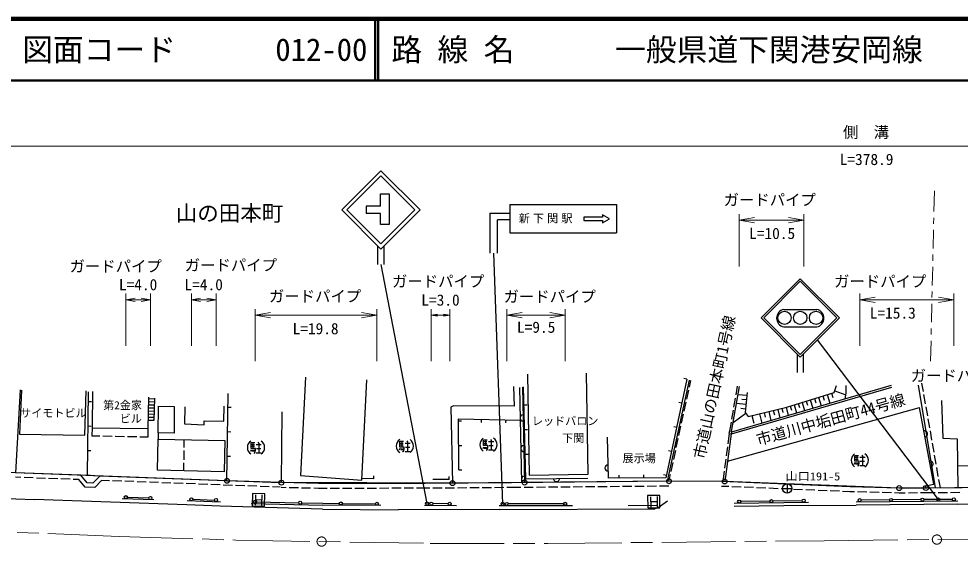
# Model space of a CAD drawing. Units: millimetres at full size, sheet at 1:1000; details may follow other scales. Extents: x 40000 to 680000, y 20000 to 380000.
# Drawn here: x 119839 to 272816, y 294297 to 380000 of the extents above; entities that cross this region are included whole.
import ezdxf
from ezdxf.enums import TextEntityAlignment as Align

# ---------------------------------------------------------------- set-up
doc = ezdxf.new("R2010")
doc.units = ezdxf.units.MM
doc.header["$LTSCALE"] = 1000
doc.linetypes.add('CHAIN', pattern=[18.5, 12, -1.5, 3.5, -1.5])
for name, color, linetype, lineweight in [('M-BGD', 7, 'Continuous', 25), ('M-BMK', 2, 'CHAIN', 13), ('M-BMK-HTXT', 7, 'Continuous', 13), ('M-BMK-ROW', 30, 'Continuous', 25), ('M-BMK-SRVR', 3, 'Continuous', 25), ('M-STR-HTXT', 7, 'Continuous', 13), ('M-STR-STRC', 7, 'Continuous', 25), ('M-TTL', 2, 'Continuous', 140), ('M-TTL-BAND', 7, 'Continuous', 25), ('M-TTL-LINE', 7, 'Continuous', 50)]:
    doc.layers.add(name, color=color, linetype=linetype, lineweight=lineweight)
doc.layers.add('M-TTL-TXT', color=7, linetype='Continuous')
doc.styles.add('ＭＳ ゴシック', font='')
doc.styles.get('ＭＳ ゴシック').set_extended_font_data('MS Gothic')

# ---------------------------------------------------------------- blocks, each defined once
blk = doc.blocks.new('open_arrow')
at = {"color": 0, "linetype": 'Continuous', "lineweight": -2}
blk.add_lwpolyline([(7.5, 1.25), (0, 0), (7.5, -1.25)], dxfattribs=at)

msp = doc.modelspace()

# ---------------------------------------------------------------- linework, layer by layer
at = {"layer": 'M-BGD'}
for p, q in [((166401, 321757), (165632, 305778)), ((175603, 305032), (176386, 321344)), ((202493, 322274), (202760, 305844)), ((212376, 306001), (212109, 322431)), ((225235, 304848), (228810, 321289)), ((228404, 321431), (227915, 321534)), ((200246, 320224), (200339, 317030)), ((201574, 304633), (201274, 320103)), ((201675, 320152), (202034, 304638)), ((202211, 305264), (201860, 320211)), ((228813, 320126), (229054, 321236)), ((235656, 312561), (261728, 320165)), ((235678, 312938), (236942, 320263)), ((235708, 312889), (261644, 320453)), ((236397, 318867), (236646, 320314)), ((252335, 319297), (252724, 320384)), ((254274, 319159), (254281, 320396)), ((268799, 303756), (266030, 320487)), ((266844, 319419), (266603, 320792)), ((120036, 319700), (119319, 306194)), ((120297, 319667), (119959, 312479)), ((130572, 312316), (130798, 319548)), ((131000, 305829), (131138, 319397)), ((131800, 319435), (131736, 313519)), ((140846, 313425), (140948, 318487)), ((141889, 318204), (140973, 318230)), ((141894, 318358), (141789, 314706)), ((153665, 304912), (153882, 319094)), ((228388, 318172), (228707, 319637)), ((236057, 316896), (236312, 318374)), ((238141, 318770), (236716, 318910)), ((238190, 319268), (237869, 315999)), ((244642, 316891), (252335, 319297)), ((249132, 318295), (249344, 317618)), ((249809, 318507), (250241, 317127)), ((250499, 318723), (250715, 318033)), ((251189, 318939), (251629, 317532)), ((251893, 319158), (252112, 318455)), ((252427, 319554), (254234, 318908)), ((254130, 318261), (254274, 319159)), ((267190, 317449), (266930, 318926)), ((131122, 317829), (131622, 317824)), ((141846, 316705), (140930, 316731)), ((141861, 317204), (140945, 317231)), ((141875, 317704), (140959, 317731)), ((142488, 312705), (142520, 317040)), ((142520, 317040), (145107, 317021)), ((145107, 317021), (145075, 312686)), ((146806, 316924), (146754, 314161)), ((153162, 314592), (153184, 317071)), ((153849, 316911), (154349, 316903)), ((190455, 317127), (190062, 316911)), ((190062, 316911), (190310, 304539)), ((200339, 317030), (190455, 317127)), ((201929, 317261), (202429, 317272)), ((227576, 317518), (227086, 317621)), ((227963, 316217), (228282, 317683)), ((234997, 308138), (266222, 316807)), ((238001, 317344), (236479, 317494)), ((238071, 318057), (237358, 318127)), ((238343, 315367), (244642, 316891)), ((243849, 316699), (244015, 316013)), ((244536, 316866), (244853, 315556)), ((245181, 317060), (245382, 316417)), ((245824, 317261), (246231, 315958)), ((246475, 317465), (246679, 316813)), ((247127, 317668), (247542, 316340)), ((247791, 317876), (247999, 317212)), ((248455, 318084), (248879, 316730)), ((267536, 315479), (267276, 316956)), ((269806, 317993), (270013, 311823)), ((141803, 315205), (140887, 315232)), ((141817, 315705), (140901, 315732)), ((141832, 316205), (140916, 316231)), ((162509, 304619), (162608, 316147)), ((227538, 314263), (227857, 315729)), ((235717, 314925), (235972, 316403)), ((237976, 315856), (235950, 314337)), ((237927, 316583), (237165, 316657)), ((237869, 315999), (238343, 315367)), ((238980, 315521), (239278, 314291)), ((240210, 315819), (240576, 314308)), ((240966, 316002), (241149, 315247)), ((241721, 316185), (242070, 314744)), ((242441, 316359), (242616, 315639)), ((243162, 316533), (243494, 315160)), ((131081, 313829), (131581, 313824)), ((141789, 314706), (140872, 314732)), ((146754, 314161), (149942, 314021)), ((149942, 314021), (149972, 314645)), ((149972, 314645), (153162, 314592)), ((191275, 314677), (191775, 314683)), ((194958, 314919), (194948, 314419)), ((198957, 314840), (198947, 314340)), ((226747, 313604), (226258, 313708)), ((227113, 312309), (227432, 313774)), ((235382, 312985), (235632, 314432)), ((267881, 313509), (267622, 314986)), ((119959, 312479), (130572, 312316)), ((131736, 313519), (131679, 312249)), ((131679, 312249), (133017, 312222)), ((131736, 313519), (140846, 313425)), ((133517, 312212), (135017, 312181)), ((135516, 312171), (137016, 312140)), ((137516, 312130), (139016, 312099)), ((139516, 312089), (140853, 312062)), ((140853, 312062), (140846, 313425)), ((145075, 312686), (142488, 312705)), ((142488, 312705), (142495, 311697)), ((153788, 312911), (154288, 312904)), ((202023, 313262), (202523, 313273)), ((235590, 312563), (234549, 304802)), ((235293, 312603), (235070, 310939)), ((235304, 312998), (235244, 312619)), ((235244, 312619), (235654, 312553)), ((235715, 312932), (235304, 312998)), ((235654, 312553), (235715, 312932)), ((268227, 311539), (267968, 313016)), ((142377, 306641), (142495, 311697)), ((142495, 311697), (153341, 311444)), ((146674, 311599), (146655, 310321)), ((153341, 311444), (153223, 306387)), ((157586, 310183), (157586, 311121)), ((157586, 311121), (158172, 311121)), ((157586, 310830), (158117, 310830)), ((157884, 311121), (157884, 310183)), ((158414, 310830), (159235, 310830)), ((158414, 310830), (159229, 310830)), ((158705, 311186), (158880, 310891)), ((158818, 310830), (158818, 309478)), ((181774, 310413), (181774, 311351)), ((181774, 311351), (182359, 311351)), ((181774, 311060), (182304, 311060)), ((181774, 310765), (182301, 310765)), ((182071, 311351), (182071, 310413)), ((182602, 311060), (183423, 311060)), ((182602, 311060), (183417, 311060)), ((182893, 311415), (183067, 311121)), ((183006, 311060), (183006, 309708)), ((191316, 310678), (191816, 310683)), ((195356, 310639), (195356, 311576)), ((195356, 311576), (195941, 311576)), ((195356, 311285), (195887, 311285)), ((195356, 310991), (195883, 310991)), ((196064, 310639), (195356, 310639)), ((195654, 311576), (195654, 310639)), ((196064, 310335), (196064, 310639)), ((196184, 311285), (197005, 311285)), ((196184, 311285), (196999, 311285)), ((196242, 310639), (196941, 310639)), ((196475, 311641), (196650, 311347)), ((196588, 311285), (196588, 309934)), ((215465, 312007), (215616, 305333)), ((226688, 310354), (227007, 311820)), ((268573, 309569), (268314, 311047)), ((270013, 311823), (272321, 311754)), ((272321, 311754), (272424, 303792)), ((131040, 309829), (131540, 309824)), ((146648, 309821), (146627, 308321)), ((157589, 309947), (157471, 309657)), ((157586, 310536), (158113, 310536)), ((158294, 310183), (157586, 310183)), ((157706, 309949), (157767, 309657)), ((157882, 309947), (157941, 309659)), ((158000, 309947), (158117, 309712)), ((158003, 309482), (158113, 309420)), ((158113, 309420), (158236, 309588)), ((158236, 309588), (158294, 309879)), ((158294, 309879), (158294, 310183)), ((158411, 309478), (159226, 309478)), ((158472, 310183), (159171, 310183)), ((181777, 310177), (181659, 309887)), ((182482, 310413), (181774, 310413)), ((181894, 310179), (181954, 309887)), ((182070, 310177), (182129, 309888)), ((182188, 310177), (182305, 309942)), ((182191, 309711), (182301, 309650)), ((182301, 309650), (182424, 309818)), ((182424, 309818), (182482, 310109)), ((182482, 310109), (182482, 310413)), ((182598, 309708), (183413, 309708)), ((182660, 310413), (183358, 310413)), ((195359, 310403), (195241, 310112)), ((195476, 310404), (195537, 310112)), ((195652, 310403), (195711, 310114)), ((195770, 310403), (195887, 310168)), ((195773, 309937), (195883, 309876)), ((195883, 309876), (196006, 310044)), ((196006, 310044), (196064, 310335)), ((196181, 309934), (196996, 309934)), ((202117, 309263), (202617, 309275)), ((225918, 309691), (225429, 309795)), ((226264, 308400), (226582, 309866)), ((235003, 310443), (234804, 308957)), ((255701, 308110), (255701, 309048)), ((255701, 309048), (256286, 309048)), ((255998, 309048), (255998, 308110)), ((256819, 309113), (256994, 308818)), ((268919, 307599), (268660, 309077)), ((146619, 307821), (146601, 306542)), ((153727, 308912), (154226, 308904)), ((225839, 306445), (226157, 307911)), ((234737, 308461), (234538, 306975)), ((255703, 307874), (255586, 307584)), ((255701, 308757), (256231, 308757)), ((255701, 308463), (256228, 308463)), ((256409, 308110), (255701, 308110)), ((255821, 307876), (255881, 307584)), ((255997, 307874), (256056, 307586)), ((256114, 307874), (256232, 307639)), ((256228, 307347), (256351, 307515)), ((256351, 307515), (256409, 307806)), ((256409, 307806), (256409, 308110)), ((256528, 308757), (257350, 308757)), ((256528, 308757), (257343, 308757)), ((256587, 308110), (257285, 308110)), ((256933, 308757), (256933, 307405)), ((272378, 307374), (293590, 307493)), ((129914, 305815), (119319, 306194)), ((153223, 306387), (142377, 306641)), ((191356, 306678), (191856, 306683)), ((202760, 305844), (212376, 306001)), ((225491, 304847), (225732, 305957)), ((234471, 306479), (234248, 304815)), ((256118, 307409), (256228, 307347)), ((256525, 307405), (257340, 307405)), ((269265, 305629), (269005, 307107)), ((120188, 305463), (119289, 305495)), ((122186, 305391), (120687, 305445)), ((124185, 305319), (122686, 305373)), ((126184, 305248), (124685, 305302)), ((128182, 305176), (126683, 305230)), ((129580, 305126), (128682, 305158)), ((130631, 303888), (129580, 305126)), ((130963, 304578), (129914, 305815)), ((132990, 305695), (129914, 305815)), ((131885, 304551), (130963, 304578)), ((131000, 305829), (131500, 305824)), ((132990, 305695), (131885, 304551)), ((133276, 304983), (132174, 303842)), ((162348, 304584), (132990, 305695)), ((134558, 304935), (133276, 304983)), ((136557, 304859), (135058, 304916)), ((138555, 304784), (137056, 304840)), ((140554, 304708), (139055, 304765)), ((142552, 304632), (141053, 304689)), ((144551, 304557), (143052, 304613)), ((146550, 304481), (145051, 304538)), ((148548, 304405), (147049, 304462)), ((153665, 304912), (154165, 304905)), ((168544, 304491), (162509, 304619)), ((165632, 305778), (175603, 305032)), ((185878, 304502), (168544, 304491)), ((177523, 305249), (175615, 305277)), ((177523, 305249), (177530, 305749)), ((199882, 304618), (185878, 304502)), ((189752, 305111), (187117, 305140)), ((189752, 305111), (189758, 305611)), ((225491, 304847), (199882, 304618)), ((202034, 304638), (202211, 305264)), ((202211, 305264), (212324, 305349)), ((202211, 305264), (202711, 305276)), ((217403, 305344), (217400, 305844)), ((221403, 305369), (221400, 305869)), ((225089, 305778), (224600, 305882)), ((254914, 303951), (234084, 304822)), ((269592, 303764), (269351, 305137)), ((132174, 303842), (130631, 303888)), ((150547, 304330), (149048, 304387)), ((152545, 304254), (151046, 304311)), ((154544, 304179), (153045, 304235)), ((156542, 304103), (155043, 304160)), ((158541, 304027), (157042, 304084)), ((160540, 303952), (159041, 304008)), ((162321, 303884), (161039, 303933)), ((163265, 303803), (162492, 303819)), ((165264, 303761), (163764, 303792)), ((167264, 303718), (165764, 303750)), ((168536, 303691), (167764, 303708)), ((169959, 303692), (168536, 303691)), ((171959, 303693), (170459, 303692)), ((173959, 303695), (172459, 303694)), ((175959, 303696), (174459, 303695)), ((177959, 303697), (176459, 303696)), ((179959, 303698), (178459, 303697)), ((181959, 303700), (180459, 303699)), ((183959, 303701), (182459, 303700)), ((185881, 303702), (184459, 303701)), ((186635, 303708), (185881, 303702)), ((188635, 303725), (187135, 303712)), ((190635, 303741), (189135, 303729)), ((192635, 303758), (191135, 303746)), ((194635, 303775), (193135, 303762)), ((196635, 303791), (195135, 303779)), ((198635, 303808), (197135, 303795)), ((199889, 303818), (199135, 303812)), ((201442, 303832), (199889, 303818)), ((203441, 303850), (201942, 303837)), ((205441, 303868), (203941, 303855)), ((207441, 303886), (205941, 303872)), ((209441, 303904), (207941, 303890)), ((211441, 303922), (209941, 303908)), ((213441, 303939), (211941, 303926)), ((215441, 303957), (213941, 303944)), ((217441, 303975), (215941, 303962)), ((219441, 303993), (217941, 303980)), ((221441, 304011), (219941, 303997)), ((223441, 304029), (221941, 304015)), ((225493, 304047), (223941, 304033)), ((235227, 303973), (234051, 304022)), ((237225, 303890), (235727, 303952)), ((239223, 303806), (237725, 303869)), ((241222, 303722), (239723, 303785)), ((243220, 303639), (241721, 303702)), ((245218, 303555), (243720, 303618)), ((247216, 303472), (245718, 303534)), ((249215, 303388), (247716, 303451)), ((251213, 303305), (249714, 303367)), ((253211, 303221), (251713, 303284)), ((254887, 303151), (253711, 303200)), ((255644, 303130), (254887, 303151)), ((262909, 303732), (254914, 303951)), ((257643, 303076), (256144, 303117)), ((259642, 303021), (258143, 303062)), ((261642, 302966), (260142, 303007)), ((262899, 302932), (262142, 302953)), ((263894, 302934), (262899, 302932)), ((267389, 303742), (262909, 303732)), ((265894, 302939), (264394, 302935)), ((267390, 302942), (266394, 302940)), ((306629, 304129), (267389, 303742)), ((268764, 302956), (267390, 302942)), ((270764, 302975), (269264, 302960)), ((272764, 302995), (271264, 302980)), ((141755, 301811), (136614, 301996)), ((152597, 301463), (147174, 301653)), ((248192, 301396), (236100, 301240)), ((272428, 301613), (255888, 301473)), ((157574, 301246), (169235, 300967)), ((178673, 300882), (169235, 300967)), ((190941, 300877), (185761, 300920)), ((209823, 300879), (197923, 300869)), ((223466, 300891), (218863, 300871))]:
    msp.add_line(p, q, dxfattribs=at)
for points in [[(228404, 321431), (225007, 305391), (215616, 305333)], [(267241, 303742), (267215, 304119), (268523, 304392), (266222, 316807)], [(191356, 306678), (191272, 314991), (201310, 314793)]]:
    msp.add_lwpolyline(points, dxfattribs=at)
for centre, radius, start, end in [((201791, 315153), 500, 91.32811, 271.32811), ((267013, 312539), 500, 280.5027, 100.5027), ((158246, 310330), 1264, 123.85503, 236.14497), ((158518, 310330), 1264, 303.85503, 56.14497), ((182434, 310560), 1264, 123.85503, 236.14497), ((182705, 310560), 1264, 303.85503, 56.14497), ((196016, 310785), 1264, 123.85503, 236.14497), ((196288, 310785), 1264, 303.85503, 56.14497), ((201906, 310155), 500, 91.32811, 271.32811), ((256361, 308257), 1264, 123.85503, 236.14497), ((256632, 308257), 1264, 303.85503, 56.14497), ((215578, 307008), 500, 91.30337, 271.30337), ((267924, 307623), 500, 280.5027, 100.5027), ((202022, 305156), 500, 91.32811, 271.32811), ((207211, 305306), 500, 180.48512, 0.48512)]:
    msp.add_arc(centre, radius, start, end, dxfattribs=at)
at = {"layer": 'M-BMK'}
for p, q in [((69106, 298525), (136147, 295895)), ((136147, 295895), (155112, 295289)), ((155112, 295289), (186691, 294742)), ((250703, 295182), (289571, 295588)), ((186691, 294742), (205821, 294738)), ((205821, 294738), (250703, 295182))]:
    msp.add_line(p, q, dxfattribs=at)
for centre in [(169043, 295047), (269038, 295373)]:
    msp.add_circle(centre, 750, dxfattribs=at)
at = {"layer": 'M-BMK-HTXT'}
for p, q in [((268624, 352034), (268548, 348683)), ((268526, 347683), (268503, 346683)), ((268481, 345684), (268413, 342684)), ((268391, 341685), (268368, 340685)), ((268346, 339685), (268278, 336686)), ((268256, 335686), (268233, 334686)), ((268211, 333687), (268143, 330687)), ((268121, 329688), (268098, 328688)), ((268075, 327688), (268000, 324337))]:
    msp.add_line(p, q, dxfattribs=at)
at = {"layer": 'M-BMK-ROW'}
msp.add_lwpolyline([(428579, 305155), (403449, 304935), (367526, 304618), (354545, 304516), (342234, 304421), (326125, 304270), (267241, 303742), (262909, 303732), (234549, 304802), (225491, 304847), (202034, 304638), (190310, 304539), (162509, 304619), (153665, 304912), (119319, 306194), (113357, 306444), (75303, 307839), (69479, 308059)], dxfattribs=at)
at = {"layer": 'M-BMK-SRVR'}
for p, q in [((243948, 303673), (245448, 303673)), ((244698, 304422), (244698, 302923))]:
    msp.add_line(p, q, dxfattribs=at)
msp.add_circle((244698, 303673), 750, dxfattribs=at)
at = {"layer": 'M-STR-HTXT'}
for p, q in [((69479, 359294), (445578, 359294)), ((236896, 339771), (236896, 348271)), ((236896, 347271), (247395, 347271)), ((247395, 339771), (247395, 348271)), ((137225, 326837), (137225, 335337)), ((141222, 326837), (141222, 335337)), ((147884, 326837), (147884, 335337)), ((151882, 326837), (151882, 335337)), ((256485, 326837), (256485, 335337)), ((271785, 326837), (271785, 335337)), ((137225, 334337), (141222, 334337)), ((147884, 334337), (151882, 334337)), ((256485, 334337), (271785, 334337)), ((158232, 324337), (158232, 332837)), ((178027, 324337), (178027, 332837)), ((186863, 324337), (186863, 332837)), ((189863, 324337), (189863, 332837)), ((199123, 324337), (199123, 332837)), ((208623, 324337), (208623, 332837)), ((158232, 331837), (178027, 331837)), ((186863, 331837), (189863, 331837)), ((199123, 331837), (208623, 331837))]:
    msp.add_line(p, q, dxfattribs=at)
at = {"layer": 'M-STR-STRC'}
for p, q in [((178598, 351540), (180036, 351540)), ((178598, 349527), (178598, 351540)), ((180036, 351540), (180036, 346555)), ((178598, 349527), (176297, 349527)), ((176297, 349527), (176297, 348376)), ((199648, 349805), (199648, 345234)), ((199648, 349805), (216943, 349805)), ((216943, 349805), (216943, 345234)), ((178598, 348376), (176297, 348376)), ((178598, 346555), (178598, 348376)), ((196384, 348440), (199648, 348440)), ((196384, 348440), (196384, 341912)), ((197606, 341912), (197606, 347352)), ((199648, 347352), (197606, 347352)), ((214668, 347784), (211679, 347784)), ((211679, 347784), (211679, 347250)), ((215810, 347517), (214668, 348164)), ((214668, 348164), (214668, 347784)), ((214668, 346870), (215810, 347517)), ((180036, 346555), (178598, 346555)), ((211679, 347250), (214668, 347250)), ((214668, 347250), (214668, 346870)), ((199648, 345234), (216943, 345234)), ((178177, 340089), (178177, 343089)), ((179177, 343089), (179177, 340089)), ((198475, 301176), (197011, 341912)), ((186191, 301211), (178698, 340089)), ((244135, 332775), (249526, 332775)), ((244135, 329946), (249526, 329946)), ((269281, 301887), (249642, 327851)), ((246330, 325540), (246330, 322540)), ((247330, 322540), (247330, 325540)), ((69316, 303900), (122354, 301897)), ((147152, 301004), (122354, 301897)), ((137474, 302265), (140972, 302139)), ((148134, 301920), (151632, 301797)), ((157813, 302874), (157758, 300875)), ((159813, 302819), (157813, 302874)), ((158301, 300945), (158347, 302644)), ((158326, 301860), (159317, 301833)), ((158481, 301525), (165321, 301361)), ((159339, 302627), (159292, 300923)), ((159758, 300820), (159813, 302819)), ((224025, 302554), (222025, 302545)), ((222025, 302545), (222033, 300545)), ((222573, 300632), (222566, 302332)), ((222570, 301547), (223561, 301552)), ((223557, 302347), (223565, 300642)), ((225252, 301635), (223721, 300513)), ((224033, 300554), (224025, 302554)), ((241895, 301615), (237146, 301553)), ((247145, 301683), (242395, 301621)), ((261335, 301819), (256735, 301780)), ((266435, 301862), (261835, 301823)), ((271535, 301906), (266935, 301867)), ((152575, 300814), (147152, 301004)), ((169183, 300301), (152575, 300814)), ((157758, 300875), (159758, 300820)), ((165820, 301349), (169240, 301267)), ((169183, 300301), (181505, 300219)), ((169240, 301267), (171919, 301243)), ((172419, 301238), (177777, 301190)), ((198016, 300245), (181505, 300219)), ((189613, 301188), (187113, 301209)), ((198016, 300245), (223217, 300345)), ((208373, 301178), (199373, 301170)), ((222033, 300545), (224033, 300554)), ((223721, 300513), (223217, 300345)), ((248199, 300896), (236106, 300740)), ((248199, 300896), (255892, 300973)), ((272432, 301113), (255892, 300973)), ((272432, 301113), (277486, 301170))]:
    msp.add_line(p, q, dxfattribs=at)
for points in [[(178677, 342589), (172313, 348953), (178677, 355317), (185041, 348953)], [(178677, 343438), (173162, 348953), (178677, 354468), (184193, 348953)], [(246830, 325040), (253194, 331404), (246830, 337768), (240466, 331404)], [(246830, 325464), (252770, 331404), (246830, 337343), (240891, 331404)]]:
    msp.add_lwpolyline(points, close=True, dxfattribs=at)
for centre, radius in [((244265, 331404), 1085), ((246830, 331404), 1085), ((249395, 331404), 1085), ((137225, 302274), 250), ((141222, 302130), 250), ((147884, 301928), 250), ((151882, 301789), 250), ((158232, 301531), 250), ((165570, 301355), 250), ((172169, 301241), 250), ((178027, 301188), 250), ((186191, 301211), 250), ((186863, 301211), 250), ((189863, 301186), 250), ((198475, 301176), 250), ((199123, 301170), 250), ((208623, 301178), 250), ((236896, 301550), 250), ((242145, 301618), 250), ((247395, 301686), 250), ((256485, 301778), 250), ((261585, 301821), 250), ((266685, 301864), 250), ((269281, 301887), 250), ((271785, 301908), 250)]:
    msp.add_circle(centre, radius, dxfattribs=at)
for centre, start, end in [((244426, 331360), 101.64343, 258.35657), ((249235, 331360), 281.64343, 78.35657)]:
    msp.add_arc(centre, 1444, start, end, dxfattribs=at)
at = {"layer": 'M-TTL'}
msp.add_line((680000, 380000), (40000, 380000), dxfattribs=at)
at = {"layer": 'M-TTL-BAND', "color": 30}
for centre in [(153665, 304912), (162509, 304619), (190310, 304539), (202034, 304638), (225491, 304847), (234549, 304802), (262909, 303732), (267241, 303742)]:
    msp.add_circle(centre, 400, dxfattribs=at)
at = {"layer": 'M-TTL-LINE'}
for p, q in [((177750, 380000), (177750, 370000)), ((178250, 380000), (178250, 370000)), ((40000, 370000), (680000, 370000))]:
    msp.add_line(p, q, dxfattribs=at)

# ---------------------------------------------------------------- block references
at = {"layer": 'M-STR-HTXT'}
for p, xscale, yscale in [((236896, 347271), 333, 333), ((137225, 334337), 200, 200), ((147884, 334337), 200, 200), ((256485, 334337), 333, 333), ((158232, 331837), 333, 333), ((186863, 331837), 133, 133), ((199123, 331837), 333, 333)]:
    msp.add_blockref('open_arrow', p, dxfattribs=dict(at, xscale=xscale, yscale=yscale))
at = {"layer": 'M-STR-HTXT', "rotation": 180}
for p, xscale, yscale in [((247395, 347271), 333, 333), ((141222, 334337), 200, 200), ((151882, 334337), 200, 200), ((271785, 334337), 333, 333), ((178027, 331837), 333, 333), ((189863, 331837), 133, 133), ((208623, 331837), 333, 333)]:
    msp.add_blockref('open_arrow', p, dxfattribs=dict(at, xscale=xscale, yscale=yscale))

# ---------------------------------------------------------------- texts
at = {"layer": 'M-BGD', "style": 'ＭＳ ゴシック'}
for s, p in [('サイモトビル', (125455, 315934)), ('第2金家', (136698, 317203)), ('ビル', (138037, 315028)), ('レッドバロン', (208624, 314637)), ('下関', (209936, 311851)), ('展示場', (220650, 308584))]:
    msp.add_text(s, height=1320, dxfattribs=at).set_placement(p, align=Align.MIDDLE_CENTER)
at = {"layer": 'M-BMK-HTXT', "style": 'ＭＳ ゴシック'}
msp.add_text('山の田本町', height=2566, dxfattribs=at).set_placement((154084, 348411), align=Align.MIDDLE_CENTER)
for s, rotation, p in [('市道山の田本町1号線', 77.734, (230360, 308543)), ('市道川中垢田町44号線', 15.516, (239721, 311554))]:
    msp.add_text(s, height=1833, rotation=rotation, dxfattribs=at).set_placement(p, align=Align.MIDDLE_LEFT)
at = {"layer": 'M-BMK-SRVR', "style": 'ＭＳ ゴシック', "width": 1.1}
msp.add_text('山口191-5', height=1320, dxfattribs=at).set_placement((244434, 304586), align=Align.BOTTOM_LEFT)
at = {"layer": 'M-STR-HTXT', "style": 'ＭＳ ゴシック'}
for s, p in [('側\u3000溝', (257516, 361575)), ('ガードパイプ', (241863, 350580)), ('ガードパイプ', (135580, 339790)), ('ガードパイプ', (154293, 339966)), ('ガードパイプ', (187978, 337339)), ('ガードパイプ', (259818, 337327)), ('ガードパイプ', (167977, 334920)), ('ガードパイプ', (206108, 334861)), ('ガードパイプ', (272269, 322001))]:
    msp.add_text(s, height=1833, dxfattribs=at).set_placement(p, align=Align.MIDDLE_CENTER)
for s, p in [('L=378.9', (257607, 355691)), ('L=10.5', (242260, 343667)), ('L=4.0', (139223, 335337)), ('L=4.0', (149883, 335337)), ('L=3.0', (188363, 332837)), ('L=15.3', (261865, 330723)), ('L=19.8', (168066, 328183)), ('L=9.5', (203910, 328420))]:
    msp.add_text(s, height=1833, dxfattribs=at).set_placement(p, align=Align.BOTTOM_CENTER)
at = {"layer": 'M-STR-STRC', "insert": (201082, 347501), "char_height": 1320, "attachment_point": 4, "style": 'ＭＳ ゴシック'}
msp.add_mtext('\\T1.28;新下関駅', dxfattribs=at)
at = {"layer": 'M-TTL-TXT', "style": 'ＭＳ ゴシック'}
for s, p in [('図面コード', (120380, 375000)), ('012-00', (161521, 375000)), ('路 線 名', (180380, 375000)), ('一般県道下関港安岡線', (216734, 375000))]:
    msp.add_text(s, height=3666, dxfattribs=at).set_placement(p, align=Align.MIDDLE_LEFT)

doc.saveas('drawing.dxf')
